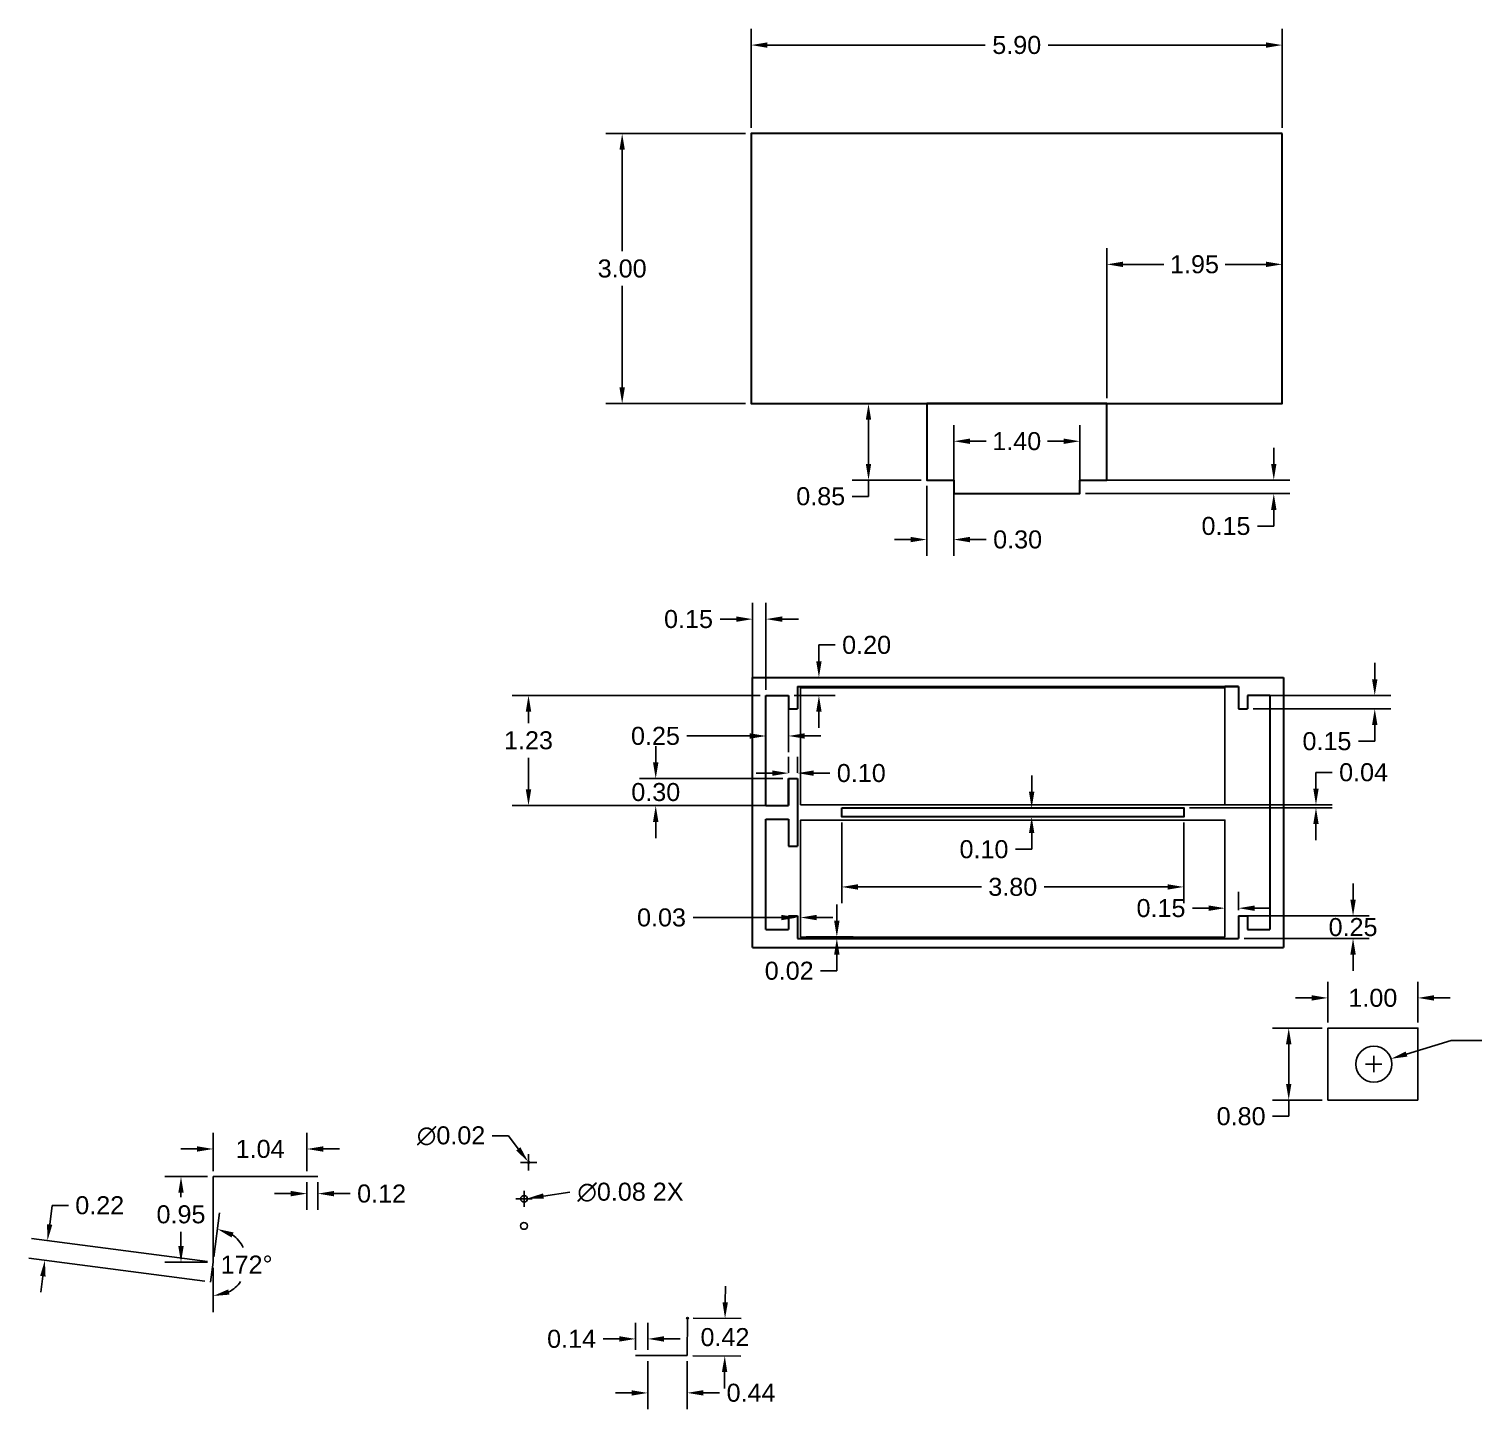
# Model space of a CAD drawing. Header units: centimetres. Extents: x 12 to 41.4, y 4.9 to 20.6.
# Drawn here: x 11.99 to 28.04, y 4.89 to 20.23 of the extents above; entities that cross this region are included whole.
import ezdxf

# ---------------------------------------------------------------- set-up
doc = ezdxf.new("R2010")
doc.units = ezdxf.units.CM
doc.header["$MEASUREMENT"] = 0
doc.layers.add('Baterie', color=12, linetype='Continuous')
doc.layers.add('Contacte baterie', color=253, linetype='Continuous')
for name, color, linetype, true_color in [('Cablu +', 7, 'Continuous', 0x940000), ('Cablu -', 7, 'Continuous', 0x486df4), ('Cupru cabluri', 7, 'Continuous', 0x97775e)]:
    doc.layers.add(name, color=color, linetype=linetype, true_color=true_color)
doc.layers.add('Compartiment baterie', color=250, linetype='Continuous', lineweight=30)
doc.layers.add('Cotare', color=2, linetype='Continuous', lineweight=0)
doc.styles.get("Standard").update_dxf_attribs({"font": 'arial.ttf'})
doc.dimstyles.get("Standard").update_dxf_attribs({"dimtxt": 0.2, "dimasz": 0.18, "dimexe": 0.18, "dimexo": 0.0625, "dimgap": 0.09, "dimtad": 0, "dimtih": 1, "dimtoh": 1, "dimzin": 0, "dimdsep": 46, "dimtxsty": 'Standard', "dimcen": 0.09, "dimclrd": 256, "dimclrt": 256, "dimadec": 0, "dimazin": 0, "dimtfac": 1, "dimtofl": 0, "dimtmove": 0, "dimatfit": 3, "dimfxl": 1, "dimtolj": 1, "dimtzin": 0, "dimarcsym": 0})

# ---------------------------------------------------------------- blocks, each defined once
blk = doc.blocks.new('*D1')
at = {"layer": 'Cotare', "color": 0, "lineweight": -2, "transparency": 16777216}
for p, q in [((20.016, 19.126), (20.016, 20.227)), ((25.916, 19.126), (25.916, 20.227))]:
    blk.add_line(p, q, dxfattribs=at)
at = {"layer": 'Cotare', "lineweight": -2, "transparency": 16777216}
for p, q in [((20.196, 20.047), (22.617, 20.047)), ((25.736, 20.047), (23.316, 20.047))]:
    blk.add_line(p, q, dxfattribs=at)
at = {"layer": 'Cotare', "transparency": 16777216}
for points in [[(20.196, 20.077), (20.196, 20.017), (20.016, 20.047)], [(25.736, 20.077), (25.736, 20.017), (25.916, 20.047)]]:
    blk.add_solid(points, dxfattribs=at)
at = {"layer": 'Defpoints', "color": 0, "transparency": 16777216}
for p in [(25.916, 20.047), (20.016, 19.064), (25.916, 19.064)]:
    blk.add_point(p, dxfattribs=at)
at = {"layer": 'Cotare', "transparency": 16777216, "insert": (22.966, 20.047), "char_height": 0.2, "attachment_point": 5}
blk.add_mtext('\\A1;5.90', dxfattribs=at)
blk = doc.blocks.new('*D2')
at = {"layer": 'Cotare', "color": 0, "lineweight": -2, "transparency": 16777216}
for p, q in [((19.954, 19.064), (18.402, 19.064)), ((19.954, 16.064), (18.402, 16.064))]:
    blk.add_line(p, q, dxfattribs=at)
at = {"layer": 'Cotare', "lineweight": -2, "transparency": 16777216}
for p, q in [((18.582, 18.884), (18.582, 17.756)), ((18.582, 16.244), (18.582, 17.372))]:
    blk.add_line(p, q, dxfattribs=at)
at = {"layer": 'Cotare', "transparency": 16777216}
for points in [[(18.552, 18.884), (18.612, 18.884), (18.582, 19.064)], [(18.552, 16.244), (18.612, 16.244), (18.582, 16.064)]]:
    blk.add_solid(points, dxfattribs=at)
at = {"layer": 'Defpoints', "color": 0, "transparency": 16777216}
for p in [(20.016, 19.064), (18.582, 16.064), (20.016, 16.064)]:
    blk.add_point(p, dxfattribs=at)
at = {"layer": 'Cotare', "transparency": 16777216, "insert": (18.582, 17.564), "char_height": 0.2, "attachment_point": 5}
blk.add_mtext('\\A1;3.00', dxfattribs=at)
blk = doc.blocks.new('*D3')
at = {"layer": 'Cotare', "color": 0, "lineweight": -2, "transparency": 16777216}
for p, q in [((21.966, 15.151), (21.966, 14.374)), ((22.266, 15.151), (22.266, 14.374))]:
    blk.add_line(p, q, dxfattribs=at)
at = {"layer": 'Cotare', "lineweight": -2, "transparency": 16777216}
for p, q in [((21.786, 14.554), (21.606, 14.554)), ((22.446, 14.554), (22.626, 14.554))]:
    blk.add_line(p, q, dxfattribs=at)
at = {"layer": 'Cotare', "transparency": 16777216}
for points in [[(21.786, 14.584), (21.786, 14.524), (21.966, 14.554)], [(22.446, 14.584), (22.446, 14.524), (22.266, 14.554)]]:
    blk.add_solid(points, dxfattribs=at)
at = {"layer": 'Defpoints', "color": 0, "transparency": 16777216}
for p in [(21.966, 15.214), (22.266, 15.214), (22.266, 14.554)]:
    blk.add_point(p, dxfattribs=at)
at = {"layer": 'Cotare', "transparency": 16777216, "insert": (22.976, 14.554), "char_height": 0.2, "attachment_point": 5}
blk.add_mtext('\\A1;0.30', dxfattribs=at)
blk = doc.blocks.new('*D4')
at = {"layer": 'Cotare', "color": 0, "lineweight": -2, "transparency": 16777216}
for p, q in [((21.904, 16.064), (21.139, 16.064)), ((21.904, 15.214), (21.139, 15.214))]:
    blk.add_line(p, q, dxfattribs=at)
at = {"layer": 'Cotare', "lineweight": -2, "transparency": 16777216}
for p, q in [((21.319, 15.884), (21.319, 15.394)), ((21.319, 15.214), (21.319, 15.034)), ((21.319, 15.034), (21.139, 15.034))]:
    blk.add_line(p, q, dxfattribs=at)
at = {"layer": 'Cotare', "transparency": 16777216}
for points in [[(21.289, 15.884), (21.349, 15.884), (21.319, 16.064)], [(21.289, 15.394), (21.349, 15.394), (21.319, 15.214)]]:
    blk.add_solid(points, dxfattribs=at)
at = {"layer": 'Defpoints', "color": 0, "transparency": 16777216}
for p in [(21.966, 16.064), (21.319, 15.214), (21.966, 15.214)]:
    blk.add_point(p, dxfattribs=at)
at = {"layer": 'Cotare', "transparency": 16777216, "insert": (20.788, 15.034), "char_height": 0.2, "attachment_point": 5}
blk.add_mtext('\\A1;0.85', dxfattribs=at)
blk = doc.blocks.new('*D5')
at = {"layer": 'Cotare', "color": 0, "lineweight": -2, "transparency": 16777216}
for p, q in [((22.266, 15.126), (22.266, 15.826)), ((23.666, 15.126), (23.666, 15.826))]:
    blk.add_line(p, q, dxfattribs=at)
at = {"layer": 'Cotare', "lineweight": -2, "transparency": 16777216}
for p, q in [((22.446, 15.646), (22.626, 15.646)), ((23.486, 15.646), (23.306, 15.646))]:
    blk.add_line(p, q, dxfattribs=at)
at = {"layer": 'Cotare', "transparency": 16777216}
for points in [[(22.446, 15.676), (22.446, 15.616), (22.266, 15.646)], [(23.486, 15.676), (23.486, 15.616), (23.666, 15.646)]]:
    blk.add_solid(points, dxfattribs=at)
at = {"layer": 'Defpoints', "color": 0, "transparency": 16777216}
for p in [(23.666, 15.646), (22.266, 15.064), (23.666, 15.064)]:
    blk.add_point(p, dxfattribs=at)
at = {"layer": 'Cotare', "transparency": 16777216, "insert": (22.966, 15.646), "char_height": 0.2, "attachment_point": 5}
blk.add_mtext('\\A1;1.40', dxfattribs=at)
blk = doc.blocks.new('*D6')
at = {"layer": 'Cotare', "color": 0, "lineweight": -2, "transparency": 16777216}
for p, q in [((23.966, 16.126), (23.966, 17.791)), ((25.916, 16.126), (25.916, 17.791))]:
    blk.add_line(p, q, dxfattribs=at)
at = {"layer": 'Cotare', "lineweight": -2, "transparency": 16777216}
for p, q in [((24.146, 17.611), (24.6, 17.611)), ((25.736, 17.611), (25.282, 17.611))]:
    blk.add_line(p, q, dxfattribs=at)
at = {"layer": 'Cotare', "transparency": 16777216}
for points in [[(24.146, 17.641), (24.146, 17.581), (23.966, 17.611)], [(25.736, 17.641), (25.736, 17.581), (25.916, 17.611)]]:
    blk.add_solid(points, dxfattribs=at)
at = {"layer": 'Defpoints', "color": 0, "transparency": 16777216}
for p in [(25.916, 17.611), (23.966, 16.064), (25.916, 16.064)]:
    blk.add_point(p, dxfattribs=at)
at = {"layer": 'Cotare', "transparency": 16777216, "insert": (24.941, 17.611), "char_height": 0.2, "attachment_point": 5}
blk.add_mtext('\\A1;1.95', dxfattribs=at)
blk = doc.blocks.new('*D7')
at = {"layer": 'Cotare', "lineweight": -2, "transparency": 16777216}
for p, q in [((25.822, 15.394), (25.822, 15.574)), ((25.822, 14.884), (25.822, 14.704)), ((25.822, 14.704), (25.642, 14.704))]:
    blk.add_line(p, q, dxfattribs=at)
at = {"layer": 'Cotare', "color": 0, "lineweight": -2, "transparency": 16777216}
for p, q in [((23.729, 15.214), (26.002, 15.214)), ((23.729, 15.064), (26.002, 15.064))]:
    blk.add_line(p, q, dxfattribs=at)
at = {"layer": 'Cotare', "transparency": 16777216}
for points in [[(25.792, 15.394), (25.852, 15.394), (25.822, 15.214)], [(25.792, 14.884), (25.852, 14.884), (25.822, 15.064)]]:
    blk.add_solid(points, dxfattribs=at)
at = {"layer": 'Defpoints', "color": 0, "transparency": 16777216}
for p in [(23.666, 15.214), (23.666, 15.064), (25.822, 15.064)]:
    blk.add_point(p, dxfattribs=at)
at = {"layer": 'Cotare', "transparency": 16777216, "insert": (25.291, 14.704), "char_height": 0.2, "attachment_point": 5}
blk.add_mtext('\\A1;0.15', dxfattribs=at)
blk = doc.blocks.new('*D17')
at = {"layer": 'Cotare', "lineweight": -2, "transparency": 16777216}
for p, q in [((27.792, 8.99), (27.297, 8.839)), ((28.156, 8.99), (27.792, 8.99))]:
    blk.add_line(p, q, dxfattribs=at)
at = {"layer": 'Cotare', "color": 0, "lineweight": -2, "transparency": 16777216}
for p, q in [((26.843, 8.727), (27.023, 8.727)), ((26.933, 8.637), (26.933, 8.817))]:
    blk.add_line(p, q, dxfattribs=at)
at = {"layer": 'Cotare', "transparency": 16777216}
blk.add_solid([(27.288, 8.867), (27.306, 8.81), (27.125, 8.786)], dxfattribs=at)
at = {"layer": 'Defpoints', "color": 0, "transparency": 16777216}
for p in [(26.742, 8.669), (27.125, 8.786)]:
    blk.add_point(p, dxfattribs=at)
at = {"layer": 'Cotare', "transparency": 16777216, "insert": (28.614, 8.99), "char_height": 0.2, "attachment_point": 5}
blk.add_mtext('\\A1;∅0.40', dxfattribs=at)
blk = doc.blocks.new('*D18')
at = {"layer": 'Cotare', "color": 0, "lineweight": -2, "transparency": 16777216}
for p, q in [((26.423, 9.19), (26.423, 9.642)), ((27.423, 9.19), (27.423, 9.642))]:
    blk.add_line(p, q, dxfattribs=at)
at = {"layer": 'Cotare', "lineweight": -2, "transparency": 16777216}
for p, q in [((26.243, 9.462), (26.063, 9.462)), ((27.603, 9.462), (27.783, 9.462))]:
    blk.add_line(p, q, dxfattribs=at)
at = {"layer": 'Cotare', "transparency": 16777216}
for points in [[(26.243, 9.492), (26.243, 9.432), (26.423, 9.462)], [(27.603, 9.492), (27.603, 9.432), (27.423, 9.462)]]:
    blk.add_solid(points, dxfattribs=at)
at = {"layer": 'Defpoints', "color": 0, "transparency": 16777216}
for p in [(27.423, 9.462), (26.423, 9.127), (27.423, 9.127)]:
    blk.add_point(p, dxfattribs=at)
at = {"layer": 'Cotare', "transparency": 16777216, "insert": (26.923, 9.462), "char_height": 0.2, "attachment_point": 5}
blk.add_mtext('\\A1;1.00', dxfattribs=at)
blk = doc.blocks.new('*D19')
at = {"layer": 'Cotare', "color": 0, "lineweight": -2, "transparency": 16777216}
for p, q in [((26.361, 9.127), (25.808, 9.127)), ((26.361, 8.327), (25.808, 8.327))]:
    blk.add_line(p, q, dxfattribs=at)
at = {"layer": 'Cotare', "lineweight": -2, "transparency": 16777216}
for p, q in [((25.988, 8.947), (25.988, 8.507)), ((25.988, 8.327), (25.988, 8.147)), ((25.988, 8.147), (25.808, 8.147))]:
    blk.add_line(p, q, dxfattribs=at)
at = {"layer": 'Cotare', "transparency": 16777216}
for points in [[(25.958, 8.947), (26.018, 8.947), (25.988, 9.127)], [(25.958, 8.507), (26.018, 8.507), (25.988, 8.327)]]:
    blk.add_solid(points, dxfattribs=at)
at = {"layer": 'Defpoints', "color": 0, "transparency": 16777216}
for p in [(26.423, 9.127), (25.988, 8.327), (26.423, 8.327)]:
    blk.add_point(p, dxfattribs=at)
at = {"layer": 'Cotare', "transparency": 16777216, "insert": (25.459, 8.147), "char_height": 0.2, "attachment_point": 5}
blk.add_mtext('\\A1;0.80', dxfattribs=at)
blk = doc.blocks.new('*D26')
at = {"layer": 'Cotare', "color": 0, "lineweight": -2, "transparency": 16777216}
for p, q in [((20.03, 12.886), (20.03, 13.85)), ((20.18, 12.886), (20.18, 13.85))]:
    blk.add_line(p, q, dxfattribs=at)
at = {"layer": 'Cotare', "lineweight": -2, "transparency": 16777216}
for p, q in [((19.85, 13.67), (19.67, 13.67)), ((20.36, 13.67), (20.54, 13.67))]:
    blk.add_line(p, q, dxfattribs=at)
at = {"layer": 'Cotare', "transparency": 16777216}
for points in [[(19.85, 13.7), (19.85, 13.64), (20.03, 13.67)], [(20.36, 13.7), (20.36, 13.64), (20.18, 13.67)]]:
    blk.add_solid(points, dxfattribs=at)
at = {"layer": 'Defpoints', "color": 0, "transparency": 16777216}
for p in [(20.03, 13.67), (20.03, 12.823), (20.18, 12.823)]:
    blk.add_point(p, dxfattribs=at)
at = {"layer": 'Cotare', "transparency": 16777216, "insert": (19.319, 13.67), "char_height": 0.2, "attachment_point": 5}
blk.add_mtext('\\A1;0.15', dxfattribs=at)
blk = doc.blocks.new('*D27')
at = {"layer": 'Cotare', "color": 0, "lineweight": -2, "transparency": 16777216}
for p, q in [((20.18, 12.761), (20.18, 12.192)), ((20.43, 12.761), (20.43, 12.192))]:
    blk.add_line(p, q, dxfattribs=at)
at = {"layer": 'Cotare', "lineweight": -2, "transparency": 16777216}
for p, q in [((20, 12.372), (19.302, 12.372)), ((20.61, 12.372), (20.79, 12.372))]:
    blk.add_line(p, q, dxfattribs=at)
at = {"layer": 'Cotare', "transparency": 16777216}
for points in [[(20, 12.402), (20, 12.342), (20.18, 12.372)], [(20.61, 12.402), (20.61, 12.342), (20.43, 12.372)]]:
    blk.add_solid(points, dxfattribs=at)
at = {"layer": 'Defpoints', "color": 0, "transparency": 16777216}
for p in [(20.18, 12.823), (20.43, 12.823), (20.43, 12.372)]:
    blk.add_point(p, dxfattribs=at)
at = {"layer": 'Cotare', "transparency": 16777216, "insert": (18.952, 12.372), "char_height": 0.2, "attachment_point": 5}
blk.add_mtext('\\A1;0.25', dxfattribs=at)
blk = doc.blocks.new('*D28')
at = {"layer": 'Cotare', "color": 0, "lineweight": -2, "transparency": 16777216}
for p, q in [((20.43, 11.961), (20.43, 12.139)), ((20.53, 11.961), (20.53, 12.139))]:
    blk.add_line(p, q, dxfattribs=at)
at = {"layer": 'Cotare', "lineweight": -2, "transparency": 16777216}
for p, q in [((20.25, 11.959), (20.07, 11.959)), ((20.71, 11.959), (20.89, 11.959))]:
    blk.add_line(p, q, dxfattribs=at)
at = {"layer": 'Cotare', "transparency": 16777216}
for points in [[(20.25, 11.989), (20.25, 11.929), (20.43, 11.959)], [(20.71, 11.989), (20.71, 11.929), (20.53, 11.959)]]:
    blk.add_solid(points, dxfattribs=at)
at = {"layer": 'Defpoints', "color": 0, "transparency": 16777216}
for p in [(20.43, 11.898), (20.53, 11.959), (20.53, 11.898)]:
    blk.add_point(p, dxfattribs=at)
at = {"layer": 'Cotare', "transparency": 16777216, "insert": (21.239, 11.959), "char_height": 0.2, "attachment_point": 5}
blk.add_mtext('\\A1;0.10', dxfattribs=at)
blk = doc.blocks.new('*D29')
at = {"layer": 'Cotare', "lineweight": -2, "transparency": 16777216}
for p, q in [((20.768, 13.203), (20.768, 13.383)), ((20.768, 13.383), (20.948, 13.383)), ((20.768, 12.643), (20.768, 12.463))]:
    blk.add_line(p, q, dxfattribs=at)
at = {"layer": 'Cotare', "color": 0, "lineweight": -2, "transparency": 16777216}
for p, q in [((20.492, 13.023), (20.948, 13.023)), ((20.492, 12.823), (20.948, 12.823))]:
    blk.add_line(p, q, dxfattribs=at)
at = {"layer": 'Cotare', "transparency": 16777216}
for points in [[(20.738, 13.203), (20.798, 13.203), (20.768, 13.023)], [(20.738, 12.643), (20.798, 12.643), (20.768, 12.823)]]:
    blk.add_solid(points, dxfattribs=at)
at = {"layer": 'Defpoints', "color": 0, "transparency": 16777216}
for p in [(20.43, 13.023), (20.768, 13.023), (20.43, 12.823)]:
    blk.add_point(p, dxfattribs=at)
at = {"layer": 'Cotare', "transparency": 16777216, "insert": (21.298, 13.383), "char_height": 0.2, "attachment_point": 5}
blk.add_mtext('\\A1;0.20', dxfattribs=at)
blk = doc.blocks.new('*D30')
at = {"layer": 'Cotare', "lineweight": -2, "transparency": 16777216}
for p, q in [((26.703, 10.553), (26.703, 10.733)), ((26.703, 9.943), (26.703, 9.763))]:
    blk.add_line(p, q, dxfattribs=at)
at = {"layer": 'Cotare', "color": 0, "lineweight": -2, "transparency": 16777216}
for p, q in [((25.492, 10.373), (26.883, 10.373)), ((25.492, 10.123), (26.883, 10.123))]:
    blk.add_line(p, q, dxfattribs=at)
at = {"layer": 'Cotare', "transparency": 16777216}
for points in [[(26.673, 10.553), (26.733, 10.553), (26.703, 10.373)], [(26.673, 9.943), (26.733, 9.943), (26.703, 10.123)]]:
    blk.add_solid(points, dxfattribs=at)
at = {"layer": 'Defpoints', "color": 0, "transparency": 16777216}
for p in [(25.43, 10.373), (25.43, 10.123), (26.703, 10.123)]:
    blk.add_point(p, dxfattribs=at)
at = {"layer": 'Cotare', "transparency": 16777216, "insert": (26.703, 10.248), "char_height": 0.2, "attachment_point": 5}
blk.add_mtext('\\A1;0.25', dxfattribs=at)
blk = doc.blocks.new('*D31')
at = {"layer": 'Cotare', "lineweight": -2, "transparency": 16777216}
for p, q in [((23.132, 11.753), (23.132, 11.933)), ((23.132, 11.293), (23.132, 11.113)), ((23.132, 11.113), (22.952, 11.113))]:
    blk.add_line(p, q, dxfattribs=at)
at = {"layer": 'Cotare', "color": 0, "lineweight": -2, "transparency": 16777216}
for p, q in [((21.084, 11.573), (23.312, 11.573)), ((21.084, 11.473), (23.312, 11.473))]:
    blk.add_line(p, q, dxfattribs=at)
at = {"layer": 'Cotare', "transparency": 16777216}
for points in [[(23.102, 11.753), (23.162, 11.753), (23.132, 11.573)], [(23.102, 11.293), (23.162, 11.293), (23.132, 11.473)]]:
    blk.add_solid(points, dxfattribs=at)
at = {"layer": 'Defpoints', "color": 0, "transparency": 16777216}
for p in [(21.022, 11.573), (21.022, 11.473), (23.132, 11.473)]:
    blk.add_point(p, dxfattribs=at)
at = {"layer": 'Cotare', "transparency": 16777216, "insert": (22.602, 11.113), "char_height": 0.2, "attachment_point": 5}
blk.add_mtext('\\A1;0.10', dxfattribs=at)
blk = doc.blocks.new('*D32')
at = {"layer": 'Cotare', "color": 0, "lineweight": -2, "transparency": 16777216}
for p, q in [((21.022, 11.411), (21.022, 10.515)), ((24.822, 11.411), (24.822, 10.515))]:
    blk.add_line(p, q, dxfattribs=at)
at = {"layer": 'Cotare', "lineweight": -2, "transparency": 16777216}
for p, q in [((21.202, 10.695), (22.573, 10.695)), ((24.642, 10.695), (23.271, 10.695))]:
    blk.add_line(p, q, dxfattribs=at)
at = {"layer": 'Cotare', "transparency": 16777216}
for points in [[(21.202, 10.725), (21.202, 10.665), (21.022, 10.695)], [(24.642, 10.725), (24.642, 10.665), (24.822, 10.695)]]:
    blk.add_solid(points, dxfattribs=at)
at = {"layer": 'Defpoints', "color": 0, "transparency": 16777216}
for p in [(21.022, 11.473), (24.822, 11.473), (24.822, 10.695)]:
    blk.add_point(p, dxfattribs=at)
at = {"layer": 'Cotare', "transparency": 16777216, "insert": (22.922, 10.695), "char_height": 0.2, "attachment_point": 5}
blk.add_mtext('\\A1;3.80', dxfattribs=at)
blk = doc.blocks.new('*D33')
at = {"layer": 'Cotare', "lineweight": -2, "transparency": 16777216}
for p, q in [((20.967, 10.32), (20.967, 10.5)), ((20.967, 9.943), (20.967, 9.763)), ((20.967, 9.763), (20.787, 9.763))]:
    blk.add_line(p, q, dxfattribs=at)
at = {"layer": 'Cotare', "color": 0, "lineweight": -2, "transparency": 16777216}
for p, q in [((20.626, 10.14), (21.147, 10.14)), ((20.626, 10.123), (21.147, 10.123))]:
    blk.add_line(p, q, dxfattribs=at)
at = {"layer": 'Cotare', "transparency": 16777216}
for points in [[(20.937, 10.32), (20.997, 10.32), (20.967, 10.14)], [(20.937, 9.943), (20.997, 9.943), (20.967, 10.123)]]:
    blk.add_solid(points, dxfattribs=at)
at = {"layer": 'Defpoints', "color": 0, "transparency": 16777216}
for p in [(20.564, 10.14), (20.564, 10.123), (20.967, 10.123)]:
    blk.add_point(p, dxfattribs=at)
at = {"layer": 'Cotare', "transparency": 16777216, "insert": (20.438, 9.763), "char_height": 0.2, "attachment_point": 5}
blk.add_mtext('\\A1;0.02', dxfattribs=at)
blk = doc.blocks.new('*D34')
at = {"layer": 'Cotare', "lineweight": -2, "transparency": 16777216}
for p, q in [((26.291, 11.788), (26.291, 11.968)), ((26.291, 11.968), (26.471, 11.968)), ((26.291, 11.393), (26.291, 11.213))]:
    blk.add_line(p, q, dxfattribs=at)
at = {"layer": 'Cotare', "color": 0, "lineweight": -2, "transparency": 16777216}
for p, q in [((24.884, 11.608), (26.471, 11.608)), ((24.884, 11.573), (26.471, 11.573))]:
    blk.add_line(p, q, dxfattribs=at)
at = {"layer": 'Cotare', "transparency": 16777216}
for points in [[(26.261, 11.788), (26.321, 11.788), (26.291, 11.608)], [(26.261, 11.393), (26.321, 11.393), (26.291, 11.573)]]:
    blk.add_solid(points, dxfattribs=at)
at = {"layer": 'Defpoints', "color": 0, "transparency": 16777216}
for p in [(24.822, 11.608), (24.822, 11.573), (26.291, 11.608)]:
    blk.add_point(p, dxfattribs=at)
at = {"layer": 'Cotare', "transparency": 16777216, "insert": (26.82, 11.968), "char_height": 0.2, "attachment_point": 5}
blk.add_mtext('\\A1;0.04', dxfattribs=at)
blk = doc.blocks.new('*D35')
at = {"layer": 'Cotare', "lineweight": -2, "transparency": 16777216}
for p, q in [((20.35, 10.355), (19.369, 10.355)), ((20.744, 10.355), (20.924, 10.355))]:
    blk.add_line(p, q, dxfattribs=at)
at = {"layer": 'Cotare', "color": 0, "lineweight": -2, "transparency": 16777216}
for p, q in [((20.53, 10.311), (20.53, 10.175)), ((20.564, 10.311), (20.564, 10.175))]:
    blk.add_line(p, q, dxfattribs=at)
at = {"layer": 'Cotare', "transparency": 16777216}
for points in [[(20.35, 10.385), (20.35, 10.325), (20.53, 10.355)], [(20.744, 10.385), (20.744, 10.325), (20.564, 10.355)]]:
    blk.add_solid(points, dxfattribs=at)
at = {"layer": 'Defpoints', "color": 0, "transparency": 16777216}
for p in [(20.53, 10.373), (20.564, 10.373), (20.564, 10.355)]:
    blk.add_point(p, dxfattribs=at)
at = {"layer": 'Cotare', "transparency": 16777216, "insert": (19.019, 10.355), "char_height": 0.2, "attachment_point": 5}
blk.add_mtext('\\A1;0.03', dxfattribs=at)
blk = doc.blocks.new('*D36')
at = {"layer": 'Cotare', "color": 0, "lineweight": -2, "transparency": 16777216}
for p, q in [((25.28, 10.436), (25.28, 10.639)), ((25.43, 10.436), (25.43, 10.639))]:
    blk.add_line(p, q, dxfattribs=at)
at = {"layer": 'Cotare', "lineweight": -2, "transparency": 16777216}
for p, q in [((25.1, 10.459), (24.92, 10.459)), ((25.61, 10.459), (25.79, 10.459))]:
    blk.add_line(p, q, dxfattribs=at)
at = {"layer": 'Cotare', "transparency": 16777216}
for points in [[(25.1, 10.489), (25.1, 10.429), (25.28, 10.459)], [(25.61, 10.489), (25.61, 10.429), (25.43, 10.459)]]:
    blk.add_solid(points, dxfattribs=at)
at = {"layer": 'Defpoints', "color": 0, "transparency": 16777216}
for p in [(25.28, 10.459), (25.28, 10.373), (25.43, 10.373)]:
    blk.add_point(p, dxfattribs=at)
at = {"layer": 'Cotare', "transparency": 16777216, "insert": (24.569, 10.459), "char_height": 0.2, "attachment_point": 5}
blk.add_mtext('\\A1;0.15', dxfattribs=at)
blk = doc.blocks.new('*D37')
at = {"layer": 'Cotare', "color": 0, "lineweight": -2, "transparency": 16777216}
for p, q in [((20.117, 12.823), (17.361, 12.823)), ((20.117, 11.598), (17.361, 11.598))]:
    blk.add_line(p, q, dxfattribs=at)
at = {"layer": 'Cotare', "lineweight": -2, "transparency": 16777216}
for p, q in [((17.541, 12.643), (17.541, 12.515)), ((17.541, 11.778), (17.541, 12.131))]:
    blk.add_line(p, q, dxfattribs=at)
at = {"layer": 'Cotare', "transparency": 16777216}
for points in [[(17.511, 12.643), (17.571, 12.643), (17.541, 12.823)], [(17.511, 11.778), (17.571, 11.778), (17.541, 11.598)]]:
    blk.add_solid(points, dxfattribs=at)
at = {"layer": 'Defpoints', "color": 0, "transparency": 16777216}
for p in [(20.18, 12.823), (17.541, 11.598), (20.18, 11.598)]:
    blk.add_point(p, dxfattribs=at)
at = {"layer": 'Cotare', "transparency": 16777216, "insert": (17.541, 12.323), "char_height": 0.2, "attachment_point": 5}
blk.add_mtext('\\A1;1.23', dxfattribs=at)
blk = doc.blocks.new('*D38')
at = {"layer": 'Cotare', "lineweight": -2, "transparency": 16777216}
for p, q in [((18.955, 12.078), (18.955, 12.258)), ((18.955, 11.418), (18.955, 11.238))]:
    blk.add_line(p, q, dxfattribs=at)
at = {"layer": 'Cotare', "color": 0, "lineweight": -2, "transparency": 16777216}
for p, q in [((20.367, 11.898), (18.775, 11.898)), ((20.367, 11.598), (18.775, 11.598))]:
    blk.add_line(p, q, dxfattribs=at)
at = {"layer": 'Cotare', "transparency": 16777216}
for points in [[(18.925, 12.078), (18.985, 12.078), (18.955, 11.898)], [(18.925, 11.418), (18.985, 11.418), (18.955, 11.598)]]:
    blk.add_solid(points, dxfattribs=at)
at = {"layer": 'Defpoints', "color": 0, "transparency": 16777216}
for p in [(20.43, 11.898), (18.955, 11.598), (20.43, 11.598)]:
    blk.add_point(p, dxfattribs=at)
at = {"layer": 'Cotare', "transparency": 16777216, "insert": (18.955, 11.748), "char_height": 0.2, "attachment_point": 5}
blk.add_mtext('\\A1;0.30', dxfattribs=at)
blk = doc.blocks.new('*D40')
at = {"layer": 'Cotare', "lineweight": -2, "transparency": 16777216}
for p, q in [((26.944, 13.003), (26.944, 13.183)), ((26.944, 12.493), (26.944, 12.313)), ((26.944, 12.313), (26.764, 12.313))]:
    blk.add_line(p, q, dxfattribs=at)
at = {"layer": 'Cotare', "color": 0, "lineweight": -2, "transparency": 16777216}
for p, q in [((25.592, 12.823), (27.124, 12.823)), ((25.592, 12.673), (27.124, 12.673))]:
    blk.add_line(p, q, dxfattribs=at)
at = {"layer": 'Cotare', "transparency": 16777216}
for points in [[(26.914, 13.003), (26.974, 13.003), (26.944, 12.823)], [(26.914, 12.493), (26.974, 12.493), (26.944, 12.673)]]:
    blk.add_solid(points, dxfattribs=at)
at = {"layer": 'Defpoints', "color": 0, "transparency": 16777216}
for p in [(25.53, 12.823), (25.53, 12.673), (26.944, 12.673)]:
    blk.add_point(p, dxfattribs=at)
at = {"layer": 'Cotare', "transparency": 16777216, "insert": (26.413, 12.313), "char_height": 0.2, "attachment_point": 5}
blk.add_mtext('\\A1;0.15', dxfattribs=at)
blk = doc.blocks.new('*D41')
at = {"layer": 'Cotare', "lineweight": -2, "transparency": 16777216}
for p, q in [((12.221, 6.945), (12.249, 7.158)), ((12.249, 7.158), (12.429, 7.158)), ((12.145, 6.37), (12.121, 6.192))]:
    blk.add_line(p, q, dxfattribs=at)
at = {"layer": 'Cotare', "color": 0, "lineweight": -2, "transparency": 16777216}
for p, q in [((13.975, 6.533), (12.019, 6.79)), ((13.946, 6.315), (11.99, 6.572))]:
    blk.add_line(p, q, dxfattribs=at)
at = {"layer": 'Cotare', "transparency": 16777216}
for points in [[(12.191, 6.949), (12.25, 6.941), (12.197, 6.767)], [(12.115, 6.374), (12.175, 6.366), (12.168, 6.549)]]:
    blk.add_solid(points, dxfattribs=at)
at = {"layer": 'Defpoints', "color": 0, "transparency": 16777216}
for p in [(12.197, 6.767), (14.037, 6.525), (14.008, 6.306)]:
    blk.add_point(p, dxfattribs=at)
at = {"layer": 'Cotare', "transparency": 16777216, "insert": (12.777, 7.158), "char_height": 0.2, "attachment_point": 5}
blk.add_mtext('\\A1;0.22', dxfattribs=at)
blk = doc.blocks.new('*D42')
at = {"layer": 'Cotare', "color": 0, "lineweight": -2, "transparency": 16777216}
for p, q in [((13.974, 7.477), (13.5, 7.477)), ((13.974, 6.525), (13.5, 6.525))]:
    blk.add_line(p, q, dxfattribs=at)
at = {"layer": 'Cotare', "lineweight": -2, "transparency": 16777216}
for p, q in [((13.68, 7.297), (13.68, 7.249)), ((13.68, 6.705), (13.68, 6.864))]:
    blk.add_line(p, q, dxfattribs=at)
at = {"layer": 'Cotare', "transparency": 16777216}
for points in [[(13.65, 7.297), (13.71, 7.297), (13.68, 7.477)], [(13.65, 6.705), (13.71, 6.705), (13.68, 6.525)]]:
    blk.add_solid(points, dxfattribs=at)
at = {"layer": 'Defpoints', "color": 0, "transparency": 16777216}
for p in [(13.68, 7.477), (14.037, 7.477), (14.037, 6.525)]:
    blk.add_point(p, dxfattribs=at)
at = {"layer": 'Cotare', "transparency": 16777216, "insert": (13.68, 7.057), "char_height": 0.2, "attachment_point": 5}
blk.add_mtext('\\A1;0.95', dxfattribs=at)
blk = doc.blocks.new('*D43')
at = {"layer": 'Cotare', "color": 0, "lineweight": -2, "transparency": 16777216}
for p, q in [((14.037, 7.539), (14.037, 7.964)), ((15.08, 7.539), (15.08, 7.964))]:
    blk.add_line(p, q, dxfattribs=at)
at = {"layer": 'Cotare', "lineweight": -2, "transparency": 16777216}
for p, q in [((13.857, 7.784), (13.677, 7.784)), ((15.26, 7.784), (15.44, 7.784))]:
    blk.add_line(p, q, dxfattribs=at)
at = {"layer": 'Cotare', "transparency": 16777216}
for points in [[(13.857, 7.814), (13.857, 7.754), (14.037, 7.784)], [(15.26, 7.814), (15.26, 7.754), (15.08, 7.784)]]:
    blk.add_solid(points, dxfattribs=at)
at = {"layer": 'Defpoints', "color": 0, "transparency": 16777216}
for p in [(15.08, 7.784), (14.037, 7.477), (15.08, 7.477)]:
    blk.add_point(p, dxfattribs=at)
at = {"layer": 'Cotare', "transparency": 16777216, "insert": (14.559, 7.784), "char_height": 0.2, "attachment_point": 5}
blk.add_mtext('\\A1;1.04', dxfattribs=at)
blk = doc.blocks.new('*D44')
at = {"layer": 'Cotare', "color": 0, "lineweight": -2, "transparency": 16777216}
for p, q in [((15.08, 7.414), (15.08, 7.108)), ((15.2, 7.414), (15.2, 7.108))]:
    blk.add_line(p, q, dxfattribs=at)
at = {"layer": 'Cotare', "lineweight": -2, "transparency": 16777216}
for p, q in [((14.9, 7.288), (14.72, 7.288)), ((15.38, 7.288), (15.56, 7.288))]:
    blk.add_line(p, q, dxfattribs=at)
at = {"layer": 'Cotare', "transparency": 16777216}
for points in [[(14.9, 7.318), (14.9, 7.258), (15.08, 7.288)], [(15.38, 7.318), (15.38, 7.258), (15.2, 7.288)]]:
    blk.add_solid(points, dxfattribs=at)
at = {"layer": 'Defpoints', "color": 0, "transparency": 16777216}
for p in [(15.08, 7.477), (15.2, 7.477), (15.2, 7.288)]:
    blk.add_point(p, dxfattribs=at)
at = {"layer": 'Cotare', "transparency": 16777216, "insert": (15.909, 7.288), "char_height": 0.2, "attachment_point": 5}
blk.add_mtext('\\A1;0.12', dxfattribs=at)
blk = doc.blocks.new('*D45')
at = {"layer": 'Cotare', "color": 0, "lineweight": -2, "transparency": 16777216}
for p, q in [((14.045, 6.587), (14.109, 7.073)), ((14.037, 6.462), (14.037, 5.971))]:
    blk.add_line(p, q, dxfattribs=at)
at = {"layer": 'Cotare', "lineweight": -2, "transparency": 16777216}
for start, end in [(26.3951, 54.5994), (297.8975, 324.8711)]:
    blk.add_arc((14.037, 6.525), 0.373, start, end, dxfattribs=at)
at = {"layer": 'Cotare', "transparency": 16777216}
for points in [[(14.242, 6.801), (14.264, 6.857), (14.085, 6.895)], [(14.219, 6.166), (14.204, 6.224), (14.037, 6.151)]]:
    blk.add_solid(points, dxfattribs=at)
at = {"layer": 'Defpoints', "color": 0, "transparency": 16777216}
for p in [(14.037, 7.477), (14.037, 6.525), (14.037, 6.525), (14.008, 6.306), (14.352, 6.324)]:
    blk.add_point(p, dxfattribs=at)
at = {"layer": 'Cotare', "transparency": 16777216, "insert": (14.409, 6.5), "char_height": 0.2, "attachment_point": 5}
blk.add_mtext('\\A1;172°', dxfattribs=at)
blk = doc.blocks.new('*D46')
at = {"layer": 'Cotare', "color": 0, "lineweight": -2, "transparency": 16777216}
for p, q in [((18.866, 5.426), (18.866, 4.894)), ((19.305, 5.426), (19.305, 4.895))]:
    blk.add_line(p, q, dxfattribs=at)
at = {"layer": 'Cotare', "lineweight": -2, "transparency": 16777216}
for p, q in [((18.686, 5.074), (18.506, 5.074)), ((19.485, 5.075), (19.665, 5.075))]:
    blk.add_line(p, q, dxfattribs=at)
at = {"layer": 'Cotare', "transparency": 16777216}
for points in [[(18.686, 5.104), (18.686, 5.044), (18.866, 5.074)], [(19.485, 5.105), (19.485, 5.045), (19.305, 5.075)]]:
    blk.add_solid(points, dxfattribs=at)
at = {"layer": 'Defpoints', "color": 0, "transparency": 16777216}
for p in [(18.866, 5.489), (19.304, 5.489), (19.305, 5.075)]:
    blk.add_point(p, dxfattribs=at)
at = {"layer": 'Cotare', "transparency": 16777216, "insert": (20.014, 5.075), "char_height": 0.2, "attachment_point": 5}
blk.add_mtext('\\A1;0.44', dxfattribs=at)
blk = doc.blocks.new('*D47')
at = {"layer": 'Cotare', "lineweight": -2, "transparency": 16777216}
for p, q in [((19.727, 6.081), (19.729, 6.261)), ((19.72, 5.305), (19.719, 5.125))]:
    blk.add_line(p, q, dxfattribs=at)
at = {"layer": 'Cotare', "color": 0, "lineweight": -2, "transparency": 16777216}
for p, q in [((19.371, 5.904), (19.905, 5.9)), ((19.367, 5.488), (19.902, 5.484))]:
    blk.add_line(p, q, dxfattribs=at)
at = {"layer": 'Cotare', "transparency": 16777216}
for points in [[(19.697, 6.081), (19.757, 6.081), (19.725, 5.901)], [(19.69, 5.306), (19.75, 5.305), (19.722, 5.485)]]:
    blk.add_solid(points, dxfattribs=at)
at = {"layer": 'Defpoints', "color": 0, "transparency": 16777216}
for p in [(19.308, 5.905), (19.725, 5.901), (19.304, 5.489)]:
    blk.add_point(p, dxfattribs=at)
at = {"layer": 'Cotare', "transparency": 16777216, "insert": (19.724, 5.693), "char_height": 0.2, "attachment_point": 5}
blk.add_mtext('\\A1;0.42', dxfattribs=at)
blk = doc.blocks.new('*D48')
at = {"layer": 'Cotare', "color": 0, "lineweight": -2, "transparency": 16777216}
for p, q in [((18.729, 5.551), (18.729, 5.854)), ((18.866, 5.551), (18.866, 5.854))]:
    blk.add_line(p, q, dxfattribs=at)
at = {"layer": 'Cotare', "lineweight": -2, "transparency": 16777216}
for p, q in [((18.549, 5.674), (18.369, 5.674)), ((19.046, 5.674), (19.226, 5.674))]:
    blk.add_line(p, q, dxfattribs=at)
at = {"layer": 'Cotare', "transparency": 16777216}
for points in [[(18.549, 5.704), (18.549, 5.644), (18.729, 5.674)], [(19.046, 5.704), (19.046, 5.644), (18.866, 5.674)]]:
    blk.add_solid(points, dxfattribs=at)
at = {"layer": 'Defpoints', "color": 0, "transparency": 16777216}
for p in [(18.866, 5.674), (18.729, 5.489), (18.866, 5.489)]:
    blk.add_point(p, dxfattribs=at)
at = {"layer": 'Cotare', "transparency": 16777216, "insert": (18.02, 5.674), "char_height": 0.2, "attachment_point": 5}
blk.add_mtext('\\A1;0.14', dxfattribs=at)
blk = doc.blocks.new('*D49')
at = {"layer": 'Cotare', "lineweight": -2, "transparency": 16777216}
for p, q in [((17.138, 7.929), (17.318, 7.929)), ((17.318, 7.929), (17.427, 7.786))]:
    blk.add_line(p, q, dxfattribs=at)
at = {"layer": 'Cotare', "color": 0, "lineweight": -2, "transparency": 16777216}
for p, q in [((17.543, 7.545), (17.543, 7.725)), ((17.453, 7.635), (17.633, 7.635))]:
    blk.add_line(p, q, dxfattribs=at)
at = {"layer": 'Cotare', "transparency": 16777216}
blk.add_solid([(17.451, 7.804), (17.404, 7.767), (17.537, 7.643)], dxfattribs=at)
at = {"layer": 'Defpoints', "color": 0, "transparency": 16777216}
for p in [(17.537, 7.643), (17.549, 7.627)]:
    blk.add_point(p, dxfattribs=at)
at = {"layer": 'Cotare', "transparency": 16777216, "insert": (16.681, 7.929), "char_height": 0.2, "attachment_point": 5}
blk.add_mtext('\\A1;∅0.02', dxfattribs=at)
blk = doc.blocks.new('*D50')
at = {"layer": 'Cotare', "color": 0, "lineweight": -2, "transparency": 16777216}
for p, q in [((17.402, 7.23), (17.582, 7.23)), ((17.492, 7.14), (17.492, 7.32))]:
    blk.add_line(p, q, dxfattribs=at)
at = {"layer": 'Cotare', "lineweight": -2, "transparency": 16777216}
blk.add_line((18.001, 7.303), (17.707, 7.261), dxfattribs=at)
at = {"layer": 'Cotare', "transparency": 16777216}
blk.add_solid([(17.703, 7.291), (17.712, 7.231), (17.529, 7.235)], dxfattribs=at)
at = {"layer": 'Defpoints', "color": 0, "transparency": 16777216}
for p in [(17.455, 7.225), (17.529, 7.235)]:
    blk.add_point(p, dxfattribs=at)
at = {"layer": 'Cotare', "transparency": 16777216, "insert": (18.674, 7.303), "char_height": 0.2, "attachment_point": 5}
blk.add_mtext('\\A1;∅0.08 2X', dxfattribs=at)

msp = doc.modelspace()

# ---------------------------------------------------------------- linework, layer by layer
at = {"layer": 'Baterie'}
for points in [[(25.28, 11.608), (20.564, 11.608), (20.564, 12.908), (25.28, 12.908)], [(25.28, 10.138), (20.564, 10.138), (20.564, 11.438), (25.28, 11.438)]]:
    msp.add_lwpolyline(points, close=True, dxfattribs=at)
at = {"layer": 'Baterie', "color": 253}
msp.add_circle((26.933, 8.727), 0.2, dxfattribs=at)
at = {"layer": 'Cablu +'}
for p, q in [((19.304, 5.489), (19.308, 5.905)), ((18.866, 5.489), (19.304, 5.489))]:
    msp.add_line(p, q, dxfattribs=at)
msp.add_circle((17.491, 6.929), 0.0375, dxfattribs=at)
at = {"layer": 'Cablu -'}
for p, q in [((14.037, 6.525), (14.037, 7.477)), ((14.037, 7.477), (15.08, 7.477))]:
    msp.add_line(p, q, dxfattribs=at)
msp.add_circle((17.492, 7.23), 0.0375, dxfattribs=at)
at = {"layer": 'Compartiment baterie'}
for p, q in [((20.03, 10.023), (20.03, 13.023)), ((20.03, 13.023), (20.53, 13.023)), ((25.93, 13.023), (25.93, 10.023)), ((20.53, 12.923), (20.53, 12.673)), ((25.43, 12.923), (25.28, 12.923)), ((25.43, 12.923), (25.43, 12.673)), ((20.18, 11.598), (20.18, 12.823)), ((20.43, 12.823), (20.43, 12.673)), ((25.53, 12.823), (25.53, 12.673)), ((25.78, 12.823), (25.53, 12.823)), ((25.78, 12.823), (25.78, 10.223)), ((20.43, 12.673), (20.53, 12.673)), ((25.43, 12.673), (25.53, 12.673)), ((20.43, 11.598), (20.43, 11.898)), ((20.43, 11.898), (20.53, 11.898)), ((20.43, 11.898), (20.43, 11.598)), ((20.53, 11.898), (20.53, 11.148)), ((20.18, 11.598), (20.43, 11.598)), ((20.18, 10.223), (20.18, 11.448)), ((20.18, 11.448), (20.43, 11.448)), ((20.43, 11.448), (20.43, 11.148)), ((20.43, 11.148), (20.53, 11.148)), ((20.43, 10.373), (20.53, 10.373)), ((20.43, 10.373), (20.43, 10.223)), ((20.53, 10.373), (20.53, 10.123)), ((25.43, 10.373), (25.53, 10.373)), ((25.43, 10.373), (25.43, 10.123)), ((25.53, 10.373), (25.53, 10.223))]:
    msp.add_line(p, q, dxfattribs=at)
at = {"layer": 'Compartiment baterie', "linetype": 'Continuous'}
for p, q in [((20.18, 10.223), (20.43, 10.223)), ((20.53, 10.123), (25.43, 10.123)), ((25.53, 10.223), (25.78, 10.223)), ((20.03, 10.023), (25.93, 10.023))]:
    msp.add_line(p, q, dxfattribs=at)
at = {"layer": 'Compartiment baterie'}
for points in [[(25.916, 19.064), (20.016, 19.064), (20.016, 16.064), (25.916, 16.064)], [(21.966, 16.064), (21.966, 15.214), (22.266, 15.214), (22.266, 15.064), (23.666, 15.064), (23.666, 15.214), (23.966, 15.214), (23.966, 16.064)], [(21.022, 11.573), (24.822, 11.573), (24.822, 11.473), (21.022, 11.473)]]:
    msp.add_lwpolyline(points, close=True, dxfattribs=at)
at = {"layer": 'Compartiment baterie', "linetype": 'Continuous'}
for points in [[(20.03, 13.023), (22.969, 13.023, 0.003517), (22.991, 13.023), (25.93, 13.023)], [(20.53, 12.923), (22.969, 12.923, 0.003406), (22.991, 12.923), (25.43, 12.923)]]:
    msp.add_lwpolyline(points, format="xyb", dxfattribs=at)
msp.add_lwpolyline([(20.18, 12.823), (20.43, 12.823)], dxfattribs=at)
at = {"layer": 'Contacte baterie'}
msp.add_lwpolyline([(27.423, 8.327), (27.423, 9.127), (26.423, 9.127), (26.423, 8.327)], close=True, dxfattribs=at)
at = {"layer": 'Cupru cabluri'}
for p, q in [((15.08, 7.477), (15.2, 7.477)), ((14.037, 6.525), (14.008, 6.306)), ((18.866, 5.489), (18.729, 5.489))]:
    msp.add_line(p, q, dxfattribs=at)
msp.add_circle((17.543, 7.635), 0.01, dxfattribs=at)
at = {"layer": 'Cupru cabluri', "linetype": 'Continuous', "lineweight": 0}
msp.add_circle((19.308, 5.905), 0.01, dxfattribs=at)

# ---------------------------------------------------------------- dimensions: what is measured, and where the dimension line sits
at = {"layer": 'Cotare'}
for base, p1, p2, picture, middle in [((25.916, 20.047), (20.016, 19.064), (25.916, 19.064), '*D1', (22.966, 20.047)), ((25.916, 17.611), (23.966, 16.064), (25.916, 16.064), '*D6', (24.941, 17.611)), ((23.666, 15.646), (22.266, 15.064), (23.666, 15.064), '*D5', (22.966, 15.646)), ((22.266, 14.554), (21.966, 15.214), (22.266, 15.214), '*D3', (22.976, 14.554)), ((20.53, 11.959), (20.43, 11.898), (20.53, 11.898), '*D28', (21.239, 11.959)), ((24.822, 10.695), (21.022, 11.473), (24.822, 11.473), '*D32', (22.922, 10.695)), ((25.28, 10.459), (25.43, 10.373), (25.28, 10.373), '*D36', (24.569, 10.459)), ((27.423, 9.462), (26.423, 9.127), (27.423, 9.127), '*D18', (26.923, 9.462)), ((15.08, 7.784), (14.037, 7.477), (15.08, 7.477), '*D43', (14.559, 7.784))]:
    dim = msp.add_linear_dim(base=base, p1=p1, p2=p2, dimstyle='Standard', dxfattribs=at)
    dim.commit()
    dim.dimension.update_dxf_attribs({"geometry": picture, "text_midpoint": middle})
for base, p1, p2, picture, middle in [((18.582, 16.064), (20.016, 19.064), (20.016, 16.064), '*D2', (18.582, 17.564)), ((21.319, 15.214), (21.966, 16.064), (21.966, 15.214), '*D4', (20.788, 15.034)), ((25.822, 15.064), (23.666, 15.214), (23.666, 15.064), '*D7', (25.291, 14.704)), ((20.768, 13.023), (20.43, 12.823), (20.43, 13.023), '*D29', (21.298, 13.383)), ((26.290733194, 11.608243373), (24.821875588, 11.573243373), (24.821875588, 11.608243373), '*D34', (26.820078351, 11.968243373)), ((20.967, 10.123), (20.564, 10.14), (20.564, 10.123), '*D33', (20.438, 9.763)), ((25.988, 8.327), (26.423, 9.127), (26.423, 8.327), '*D19', (25.459, 8.147))]:
    dim = msp.add_linear_dim(base=base, p1=p1, p2=p2, angle=90, dimstyle='Standard', dxfattribs=at)
    dim.commit()
    dim.dimension.update_dxf_attribs({"geometry": picture, "text_midpoint": middle})
for base, p1, p2, picture, middle in [((20.03, 13.67), (20.18, 12.823), (20.03, 12.823), '*D26', (19.319, 13.67)), ((20.43, 12.372), (20.18, 12.823), (20.43, 12.823), '*D27', (18.952, 12.372)), ((20.564, 10.355), (20.53, 10.373), (20.564, 10.373), '*D35', (19.019, 10.355)), ((18.866, 5.674), (18.729, 5.489), (18.866, 5.489), '*D48', (18.02, 5.674))]:
    dim = msp.add_linear_dim(base=base, p1=p1, p2=p2, dimstyle='Standard', dxfattribs=at)
    dim.commit()
    dim.dimension.update_dxf_attribs({"geometry": picture, "text_midpoint": middle, "dimtype": 160})
for base, p1, p2, angle, picture, middle, dimtype in [((26.944, 12.673), (25.53, 12.823), (25.53, 12.673), 90, '*D40', (26.413, 12.313), 160), ((17.54063218, 11.598243373), (20.179980962, 12.823243373), (20.179980962, 11.598243373), 90, '*D37', (17.54063218, 12.322783137), 160), ((18.955, 11.598), (20.43, 11.898), (20.43, 11.598), 90, '*D38', (18.955, 11.748), 160), ((23.132, 11.473), (21.022, 11.573), (21.022, 11.473), 90, '*D31', (22.602, 11.113), 160), ((26.703, 10.123), (25.43, 10.373), (25.43, 10.123), 90, '*D30', (26.703, 10.248), 160), ((13.68, 7.477), (14.037, 6.525), (14.037, 7.477), 90, '*D42', (13.68, 7.057), 160), ((12.197, 6.767), (14.008, 6.306), (14.037, 6.525), 82.4969, '*D41', (12.777, 7.158), 161), ((19.305, 5.075), (18.866, 5.489), (19.304, 5.489), 0.0292, '*D46', (20.014, 5.075), 161)]:
    dim = msp.add_linear_dim(base=base, p1=p1, p2=p2, angle=angle, dimstyle='Standard', dxfattribs=at)
    dim.commit()
    dim.dimension.update_dxf_attribs({"geometry": picture, "text_midpoint": middle, "dimtype": dimtype})
dim = msp.add_diameter_dim_2p(p1=(26.742, 8.669), p2=(27.125, 8.786), dimstyle='Standard', dxfattribs=at)
dim.commit()
dim.dimension.update_dxf_attribs({"geometry": '*D17', "text_midpoint": (28.614, 8.99), "dimtype": 163})
dim = msp.add_diameter_dim_2p(p1=(17.549, 7.627), p2=(17.537, 7.643), dimstyle='Standard', dxfattribs=at)
dim.commit()
dim.dimension.update_dxf_attribs({"geometry": '*D49', "text_midpoint": (16.681, 7.929)})
dim = msp.add_diameter_dim_2p(p1=(17.455, 7.225), p2=(17.529, 7.235), text='<> 2X', dimstyle='Standard', dxfattribs=at)
dim.commit()
dim.dimension.update_dxf_attribs({"geometry": '*D50', "text_midpoint": (18.001, 7.303), "dimtype": 163})
dim = msp.add_angular_dim_2l(base=(14.352, 6.324), line1=((14.037, 6.525), (14.037, 7.477)), line2=((14.037, 6.525), (14.008, 6.306)), dimstyle='Standard', dxfattribs=at)
dim.commit()
dim.dimension.update_dxf_attribs({"geometry": '*D45', "text_midpoint": (14.409, 6.5)})
for p1, p2, distance, picture, middle in [((15.08, 7.477), (15.2, 7.477), -0.189, '*D44', (15.909, 7.288)), ((19.304, 5.489), (19.308, 5.905), -0.417, '*D47', (19.724, 5.693))]:
    dim = msp.add_aligned_dim(p1=p1, p2=p2, distance=distance, dimstyle='Standard', dxfattribs=at)
    dim.commit()
    dim.dimension.update_dxf_attribs({"geometry": picture, "text_midpoint": middle})

doc.saveas('drawing.dxf')
